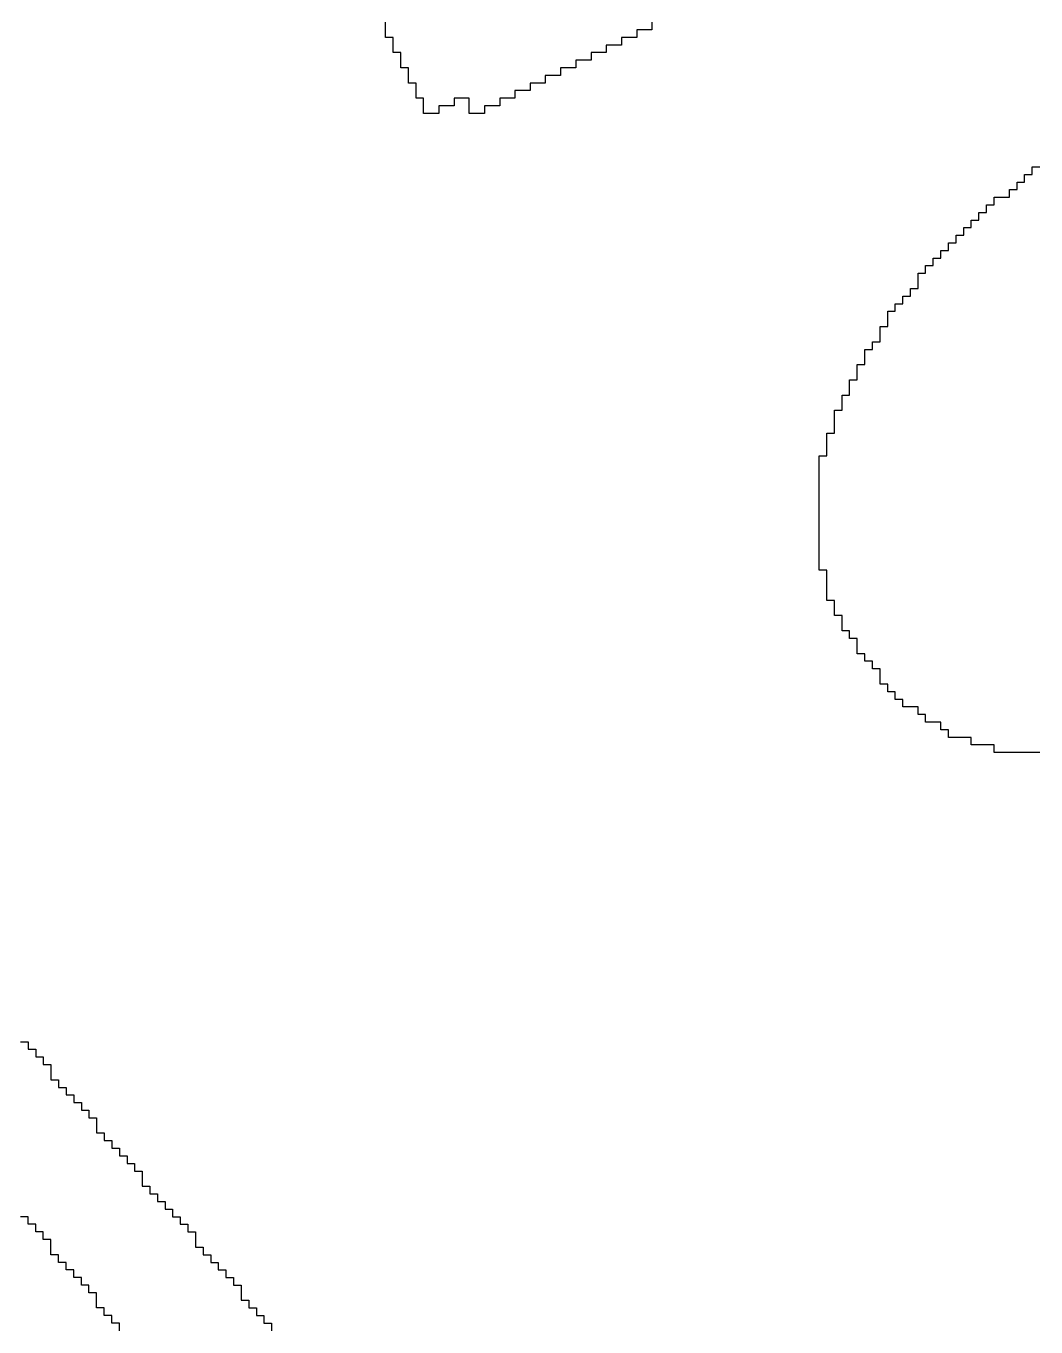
# Model space of a CAD drawing. Header units: millimetres. Extents: x 38.3 to 116.8, y 314 to 397.1.
# Drawn here: x 92.467 to 93.786, y 373.235 to 374.934 of the extents above; entities that cross this region are included whole.
import ezdxf

# ---------------------------------------------------------------- set-up
doc = ezdxf.new("R2010")
doc.units = ezdxf.units.MM
doc.layers.add('TopOverlay', color=2, linetype='Continuous')

# ---------------------------------------------------------------- blocks, each defined once
blk = doc.blocks.new('4S6TMP_L____85')
at = {"layer": 'TopOverlay'}
for p, q in [((-5.9963, -3.7853), (-5.9963, -3.7753)), ((-5.9963, -3.7952), (-5.9963, -3.7853)), ((-5.6486, -3.7853), (-5.6684, -3.7853)), ((-5.6684, -3.7853), (-5.6684, -3.7952)), ((-5.6486, -3.7753), (-5.6486, -3.7853)), ((-5.9863, -3.7952), (-5.9963, -3.7952)), ((-5.9863, -3.8051), (-5.9863, -3.7952)), ((-5.6684, -3.7952), (-5.6883, -3.7952)), ((-5.6883, -3.7952), (-5.6883, -3.8051)), ((-5.9863, -3.8151), (-5.9863, -3.8051)), ((-5.9764, -3.8151), (-5.9863, -3.8151)), ((-5.9764, -3.825), (-5.9764, -3.8151)), ((-5.7082, -3.8151), (-5.728, -3.8151)), ((-5.728, -3.8151), (-5.728, -3.825)), ((-5.6883, -3.8051), (-5.7082, -3.8051)), ((-5.7082, -3.8051), (-5.7082, -3.8151)), ((-5.9764, -3.8349), (-5.9764, -3.825)), ((-5.9665, -3.8349), (-5.9764, -3.8349)), ((-5.9665, -3.8449), (-5.9665, -3.8349)), ((-5.7479, -3.8349), (-5.7678, -3.8349)), ((-5.7678, -3.8349), (-5.7678, -3.8449)), ((-5.728, -3.825), (-5.7479, -3.825)), ((-5.7479, -3.825), (-5.7479, -3.8349)), ((-5.9665, -3.8548), (-5.9665, -3.8449)), ((-5.9565, -3.8548), (-5.9665, -3.8548)), ((-5.9565, -3.8647), (-5.9565, -3.8548)), ((-5.7877, -3.8548), (-5.8075, -3.8548)), ((-5.8075, -3.8548), (-5.8075, -3.8647)), ((-5.7678, -3.8449), (-5.7877, -3.8449)), ((-5.7877, -3.8449), (-5.7877, -3.8548)), ((-5.9565, -3.8747), (-5.9565, -3.8647)), ((-5.8075, -3.8647), (-5.8274, -3.8647)), ((-5.8274, -3.8647), (-5.8274, -3.8747)), ((-5.9466, -3.8747), (-5.9565, -3.8747)), ((-5.9466, -3.8846), (-5.9466, -3.8747)), ((-5.9466, -3.8946), (-5.9466, -3.8846)), ((-5.9069, -3.8846), (-5.9267, -3.8846)), ((-5.9267, -3.8846), (-5.9267, -3.8946)), ((-5.887, -3.8747), (-5.9069, -3.8747)), ((-5.9069, -3.8747), (-5.9069, -3.8846)), ((-5.887, -3.8846), (-5.887, -3.8747)), ((-5.887, -3.8946), (-5.887, -3.8846)), ((-5.8473, -3.8846), (-5.8671, -3.8846)), ((-5.8671, -3.8846), (-5.8671, -3.8946)), ((-5.8274, -3.8747), (-5.8473, -3.8747)), ((-5.8473, -3.8747), (-5.8473, -3.8846)), ((-5.9267, -3.8946), (-5.9466, -3.8946)), ((-5.8671, -3.8946), (-5.887, -3.8946)), ((-5.1618, -3.984), (-5.1618, -3.974)), ((-5.1618, -3.974), (-5.1519, -3.974)), ((-5.1519, -3.974), (-5.1519, -3.9641)), ((-5.1519, -3.9641), (-5.1419, -3.9641)), ((-5.1717, -3.9939), (-5.1717, -3.984)), ((-5.1717, -3.984), (-5.1618, -3.984)), ((-5.2016, -4.0138), (-5.2016, -4.0038)), ((-5.2016, -4.0038), (-5.1817, -4.0038)), ((-5.1817, -4.0038), (-5.1817, -3.9939)), ((-5.1817, -3.9939), (-5.1717, -3.9939)), ((-5.2214, -4.0336), (-5.2214, -4.0237)), ((-5.2214, -4.0237), (-5.2115, -4.0237)), ((-5.2115, -4.0237), (-5.2115, -4.0138)), ((-5.2115, -4.0138), (-5.2016, -4.0138)), ((-5.2314, -4.0436), (-5.2314, -4.0336)), ((-5.2314, -4.0336), (-5.2214, -4.0336)), ((-5.2512, -4.0634), (-5.2512, -4.0535)), ((-5.2512, -4.0535), (-5.2413, -4.0535)), ((-5.2413, -4.0535), (-5.2413, -4.0436)), ((-5.2413, -4.0436), (-5.2314, -4.0436)), ((-5.2711, -4.0833), (-5.2711, -4.0734)), ((-5.2711, -4.0734), (-5.2612, -4.0734)), ((-5.2612, -4.0734), (-5.2612, -4.0634)), ((-5.2612, -4.0634), (-5.2512, -4.0634)), ((-5.291, -4.1032), (-5.291, -4.0932)), ((-5.291, -4.0932), (-5.281, -4.0932)), ((-5.281, -4.0932), (-5.281, -4.0833)), ((-5.281, -4.0833), (-5.2711, -4.0833)), ((-5.3009, -4.1131), (-5.3009, -4.1032)), ((-5.3009, -4.1032), (-5.291, -4.1032)), ((-5.3108, -4.133), (-5.3108, -4.123)), ((-5.3108, -4.123), (-5.3009, -4.123)), ((-5.3009, -4.123), (-5.3009, -4.1131)), ((-5.3307, -4.1528), (-5.3307, -4.1429)), ((-5.3307, -4.1429), (-5.3208, -4.1429)), ((-5.3208, -4.1429), (-5.3208, -4.133)), ((-5.3208, -4.133), (-5.3108, -4.133)), ((-5.3406, -4.1628), (-5.3406, -4.1528)), ((-5.3406, -4.1528), (-5.3307, -4.1528)), ((-5.3506, -4.1826), (-5.3506, -4.1727)), ((-5.3506, -4.1727), (-5.3406, -4.1727)), ((-5.3406, -4.1727), (-5.3406, -4.1628)), ((-5.3605, -4.2025), (-5.3605, -4.1926)), ((-5.3605, -4.1926), (-5.3506, -4.1926)), ((-5.3506, -4.1926), (-5.3506, -4.1826)), ((-5.3704, -4.2124), (-5.3704, -4.2025)), ((-5.3704, -4.2025), (-5.3605, -4.2025)), ((-5.3704, -4.2224), (-5.3704, -4.2124)), ((-5.3804, -4.2323), (-5.3804, -4.2224)), ((-5.3804, -4.2224), (-5.3704, -4.2224)), ((-5.3903, -4.2522), (-5.3903, -4.2422)), ((-5.3903, -4.2422), (-5.3804, -4.2422)), ((-5.3804, -4.2422), (-5.3804, -4.2323)), ((-5.4002, -4.272), (-5.4002, -4.2621)), ((-5.4002, -4.2621), (-5.3903, -4.2621)), ((-5.3903, -4.2621), (-5.3903, -4.2522)), ((-5.4002, -4.282), (-5.4002, -4.272)), ((-5.4102, -4.2919), (-5.4102, -4.282)), ((-5.4102, -4.282), (-5.4002, -4.282)), ((-5.4102, -4.3018), (-5.4102, -4.2919)), ((-5.4201, -4.3217), (-5.4201, -4.3118)), ((-5.4201, -4.3118), (-5.4102, -4.3118)), ((-5.4102, -4.3118), (-5.4102, -4.3018)), ((-5.4201, -4.3316), (-5.4201, -4.3217)), ((-5.4201, -4.3416), (-5.4201, -4.3316)), ((-5.43, -4.3515), (-5.43, -4.3416)), ((-5.43, -4.3416), (-5.4201, -4.3416)), ((-5.43, -4.3614), (-5.43, -4.3515)), ((-5.43, -4.3714), (-5.43, -4.3614)), ((-5.43, -4.3813), (-5.43, -4.3714)), ((-5.43, -4.3912), (-5.43, -4.3813)), ((-5.43, -4.4012), (-5.43, -4.3912)), ((-5.43, -4.4111), (-5.43, -4.4012)), ((-5.43, -4.421), (-5.43, -4.4111)), ((-5.43, -4.431), (-5.43, -4.421)), ((-5.43, -4.4409), (-5.43, -4.431)), ((-5.43, -4.4508), (-5.43, -4.4409)), ((-5.43, -4.4608), (-5.43, -4.4508)), ((-5.43, -4.4707), (-5.43, -4.4608)), ((-5.43, -4.4807), (-5.43, -4.4707)), ((-5.43, -4.4906), (-5.43, -4.4807)), ((-5.4201, -4.4906), (-5.43, -4.4906)), ((-5.4201, -4.5005), (-5.4201, -4.4906)), ((-5.4201, -4.5105), (-5.4201, -4.5005)), ((-5.4201, -4.5204), (-5.4201, -4.5105)), ((-5.4201, -4.5303), (-5.4201, -4.5204)), ((-5.4102, -4.5303), (-5.4201, -4.5303)), ((-5.4102, -4.5403), (-5.4102, -4.5303)), ((-5.4102, -4.5502), (-5.4102, -4.5403)), ((-5.4002, -4.5502), (-5.4102, -4.5502)), ((-5.4002, -4.5601), (-5.4002, -4.5502)), ((-5.4002, -4.5701), (-5.4002, -4.5601)), ((-5.3903, -4.5701), (-5.4002, -4.5701)), ((-5.3903, -4.58), (-5.3903, -4.5701)), ((-5.3804, -4.58), (-5.3903, -4.58)), ((-5.3804, -4.5899), (-5.3804, -4.58)), ((-5.3804, -4.5999), (-5.3804, -4.5899)), ((-5.3704, -4.5999), (-5.3804, -4.5999)), ((-5.3704, -4.6098), (-5.3704, -4.5999)), ((-5.3605, -4.6098), (-5.3704, -4.6098)), ((-5.3605, -4.6197), (-5.3605, -4.6098)), ((-5.3506, -4.6197), (-5.3605, -4.6197)), ((-5.3506, -4.6297), (-5.3506, -4.6197)), ((-5.3506, -4.6396), (-5.3506, -4.6297)), ((-5.3406, -4.6396), (-5.3506, -4.6396)), ((-5.3406, -4.6495), (-5.3406, -4.6396)), ((-5.3307, -4.6495), (-5.3406, -4.6495)), ((-5.3307, -4.6595), (-5.3307, -4.6495)), ((-5.3208, -4.6595), (-5.3307, -4.6595)), ((-5.3208, -4.6694), (-5.3208, -4.6595)), ((-5.3009, -4.6694), (-5.3208, -4.6694)), ((-5.3009, -4.6793), (-5.3009, -4.6694)), ((-5.291, -4.6793), (-5.3009, -4.6793)), ((-5.291, -4.6893), (-5.291, -4.6793)), ((-5.2711, -4.6893), (-5.291, -4.6893)), ((-5.2711, -4.6992), (-5.2711, -4.6893)), ((-5.2612, -4.6992), (-5.2711, -4.6992)), ((-5.2612, -4.7091), (-5.2612, -4.6992)), ((-5.2314, -4.7091), (-5.2612, -4.7091)), ((-5.2314, -4.7191), (-5.2314, -4.7091)), ((-5.2016, -4.7191), (-5.2314, -4.7191)), ((-5.2016, -4.729), (-5.2016, -4.7191)), ((-5.1419, -4.729), (-5.2016, -4.729)), ((-6.4731, -5.1065), (-6.4632, -5.1065)), ((-6.4632, -5.1065), (-6.4632, -5.1164)), ((-6.4632, -5.1164), (-6.4532, -5.1164)), ((-6.4532, -5.1164), (-6.4532, -5.1264)), ((-6.4532, -5.1264), (-6.4433, -5.1264)), ((-6.4433, -5.1264), (-6.4433, -5.1363)), ((-6.4433, -5.1363), (-6.4334, -5.1363)), ((-6.4334, -5.1363), (-6.4334, -5.1462)), ((-6.4334, -5.1462), (-6.4334, -5.1562)), ((-6.4334, -5.1562), (-6.4234, -5.1562)), ((-6.4234, -5.1562), (-6.4234, -5.1661)), ((-6.4234, -5.1661), (-6.4135, -5.1661)), ((-6.4135, -5.1661), (-6.4135, -5.176)), ((-6.4135, -5.176), (-6.4036, -5.176)), ((-6.4036, -5.176), (-6.4036, -5.186)), ((-6.4036, -5.186), (-6.3936, -5.186)), ((-6.3936, -5.186), (-6.3936, -5.1959)), ((-6.3936, -5.1959), (-6.3837, -5.1959)), ((-6.3837, -5.1959), (-6.3837, -5.2058)), ((-6.3837, -5.2058), (-6.3738, -5.2058)), ((-6.3738, -5.2058), (-6.3738, -5.2158)), ((-6.3738, -5.2158), (-6.3738, -5.2257)), ((-6.3738, -5.2257), (-6.3638, -5.2257)), ((-6.3638, -5.2257), (-6.3638, -5.2356)), ((-6.3638, -5.2356), (-6.3539, -5.2356)), ((-6.3539, -5.2356), (-6.3539, -5.2456)), ((-6.3539, -5.2456), (-6.3439, -5.2456)), ((-6.3439, -5.2456), (-6.3439, -5.2555)), ((-6.3439, -5.2555), (-6.334, -5.2555)), ((-6.334, -5.2555), (-6.334, -5.2654)), ((-6.334, -5.2654), (-6.3241, -5.2654)), ((-6.3241, -5.2654), (-6.3241, -5.2754)), ((-6.3241, -5.2754), (-6.3141, -5.2754)), ((-6.3141, -5.2754), (-6.3141, -5.2853)), ((-6.3141, -5.2853), (-6.3141, -5.2952)), ((-6.3141, -5.2952), (-6.3042, -5.2952)), ((-6.3042, -5.2952), (-6.3042, -5.3052)), ((-6.3042, -5.3052), (-6.2943, -5.3052)), ((-6.2943, -5.3052), (-6.2943, -5.3151)), ((-6.2943, -5.3151), (-6.2843, -5.3151)), ((-6.2843, -5.3151), (-6.2843, -5.325)), ((-6.2843, -5.325), (-6.2744, -5.325)), ((-6.2744, -5.325), (-6.2744, -5.335)), ((-6.4632, -5.335), (-6.4731, -5.335)), ((-6.4632, -5.3449), (-6.4632, -5.335)), ((-6.4532, -5.3449), (-6.4632, -5.3449)), ((-6.4532, -5.3548), (-6.4532, -5.3449)), ((-6.2744, -5.335), (-6.2645, -5.335)), ((-6.2645, -5.335), (-6.2645, -5.3449)), ((-6.2645, -5.3449), (-6.2545, -5.3449)), ((-6.2545, -5.3449), (-6.2545, -5.3548)), ((-6.4433, -5.3548), (-6.4532, -5.3548)), ((-6.4433, -5.3648), (-6.4433, -5.3548)), ((-6.4334, -5.3648), (-6.4433, -5.3648)), ((-6.4334, -5.3747), (-6.4334, -5.3648)), ((-6.2545, -5.3548), (-6.2446, -5.3548)), ((-6.2446, -5.3548), (-6.2446, -5.3648)), ((-6.2446, -5.3648), (-6.2446, -5.3747)), ((-6.4334, -5.3846), (-6.4334, -5.3747)), ((-6.4234, -5.3846), (-6.4334, -5.3846)), ((-6.4234, -5.3946), (-6.4234, -5.3846)), ((-6.2446, -5.3747), (-6.2347, -5.3747)), ((-6.2347, -5.3747), (-6.2347, -5.3846)), ((-6.2347, -5.3846), (-6.2247, -5.3846)), ((-6.2247, -5.3846), (-6.2247, -5.3946)), ((-6.4135, -5.3946), (-6.4234, -5.3946)), ((-6.4135, -5.4045), (-6.4135, -5.3946)), ((-6.2247, -5.3946), (-6.2148, -5.3946)), ((-6.2148, -5.3946), (-6.2148, -5.4045)), ((-6.4036, -5.4045), (-6.4135, -5.4045)), ((-6.4036, -5.4144), (-6.4036, -5.4045)), ((-6.3936, -5.4144), (-6.4036, -5.4144)), ((-6.3936, -5.4244), (-6.3936, -5.4144)), ((-6.2148, -5.4045), (-6.2049, -5.4045)), ((-6.2049, -5.4045), (-6.2049, -5.4144)), ((-6.2049, -5.4144), (-6.1949, -5.4144)), ((-6.1949, -5.4144), (-6.1949, -5.4244)), ((-6.3837, -5.4244), (-6.3936, -5.4244)), ((-6.3837, -5.4343), (-6.3837, -5.4244)), ((-6.3738, -5.4343), (-6.3837, -5.4343)), ((-6.3738, -5.4442), (-6.3738, -5.4343)), ((-6.1949, -5.4244), (-6.185, -5.4244)), ((-6.185, -5.4244), (-6.185, -5.4343)), ((-6.185, -5.4343), (-6.185, -5.4442)), ((-6.3738, -5.4542), (-6.3738, -5.4442)), ((-6.185, -5.4442), (-6.1751, -5.4442)), ((-6.1751, -5.4442), (-6.1751, -5.4542)), ((-6.3638, -5.4542), (-6.3738, -5.4542)), ((-6.3638, -5.4641), (-6.3638, -5.4542)), ((-6.3539, -5.4641), (-6.3638, -5.4641)), ((-6.3539, -5.474), (-6.3539, -5.4641)), ((-6.1751, -5.4542), (-6.1651, -5.4542)), ((-6.1651, -5.4542), (-6.1651, -5.4641)), ((-6.1651, -5.4641), (-6.1552, -5.4641)), ((-6.1552, -5.4641), (-6.1552, -5.474)), ((-6.3439, -5.474), (-6.3539, -5.474)), ((-6.3439, -5.484), (-6.3439, -5.474)), ((-6.1552, -5.474), (-6.1453, -5.474)), ((-6.1453, -5.474), (-6.1453, -5.484))]:
    blk.add_line(p, q, dxfattribs=at)

msp = doc.modelspace()

# ---------------------------------------------------------------- block references
msp.add_blockref('4S6TMP_L____85', (98.933, 378.714))

doc.saveas('drawing.dxf')
